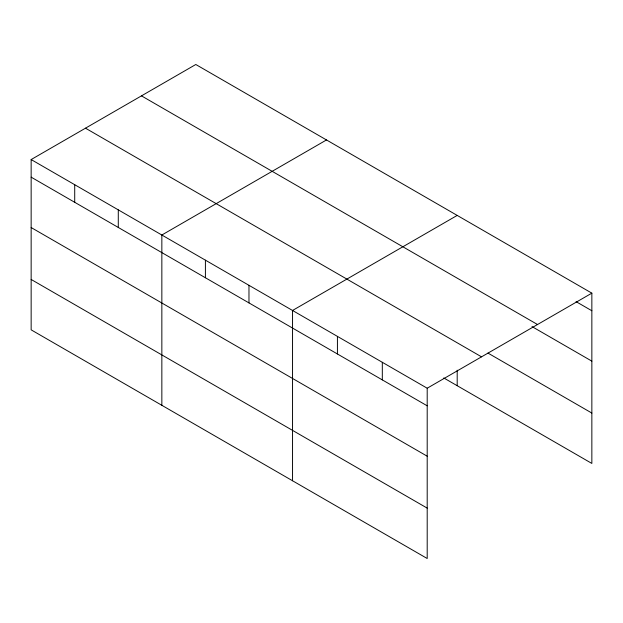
<?xml version="1.0" encoding="UTF-8"?>
<svg xmlns="http://www.w3.org/2000/svg" width="623" height="623" viewBox="0 0 623 623"><rect width="100%" height="100%" fill="white"/><g stroke="black" fill="none" stroke-linecap="round" stroke-linejoin="round"><path stroke-width="0.93" d="M31.15 159.558L427.199 388.215L427.199 558.504L31.15 329.847L31.15 159.558L195.801 64.496L591.85 293.153L591.85 463.442L443.786 377.966M326.499 139.949L161.848 235.011L161.848 405.308M457.196 215.41L292.545 310.464L292.545 480.761M427.199 388.215L591.85 293.153M576.057 301.633L591.85 310.745M141.468 95.864L537.517 324.521M532.003 326.584L591.85 361.138M487.949 353.07L591.85 413.057M85.483 128.182L481.532 356.839M31.15 177.15L427.199 405.807M31.15 227.543L427.199 456.2M31.15 279.462L427.199 508.119M457.196 370.194L457.196 385.699M382.312 362.298L382.312 379.898M337.425 336.381L337.425 353.981M248.974 285.318L248.974 302.91M205.411 260.165L205.411 277.765M118.284 209.858L118.284 227.457M74.713 184.704L74.713 202.304"/></g></svg>
